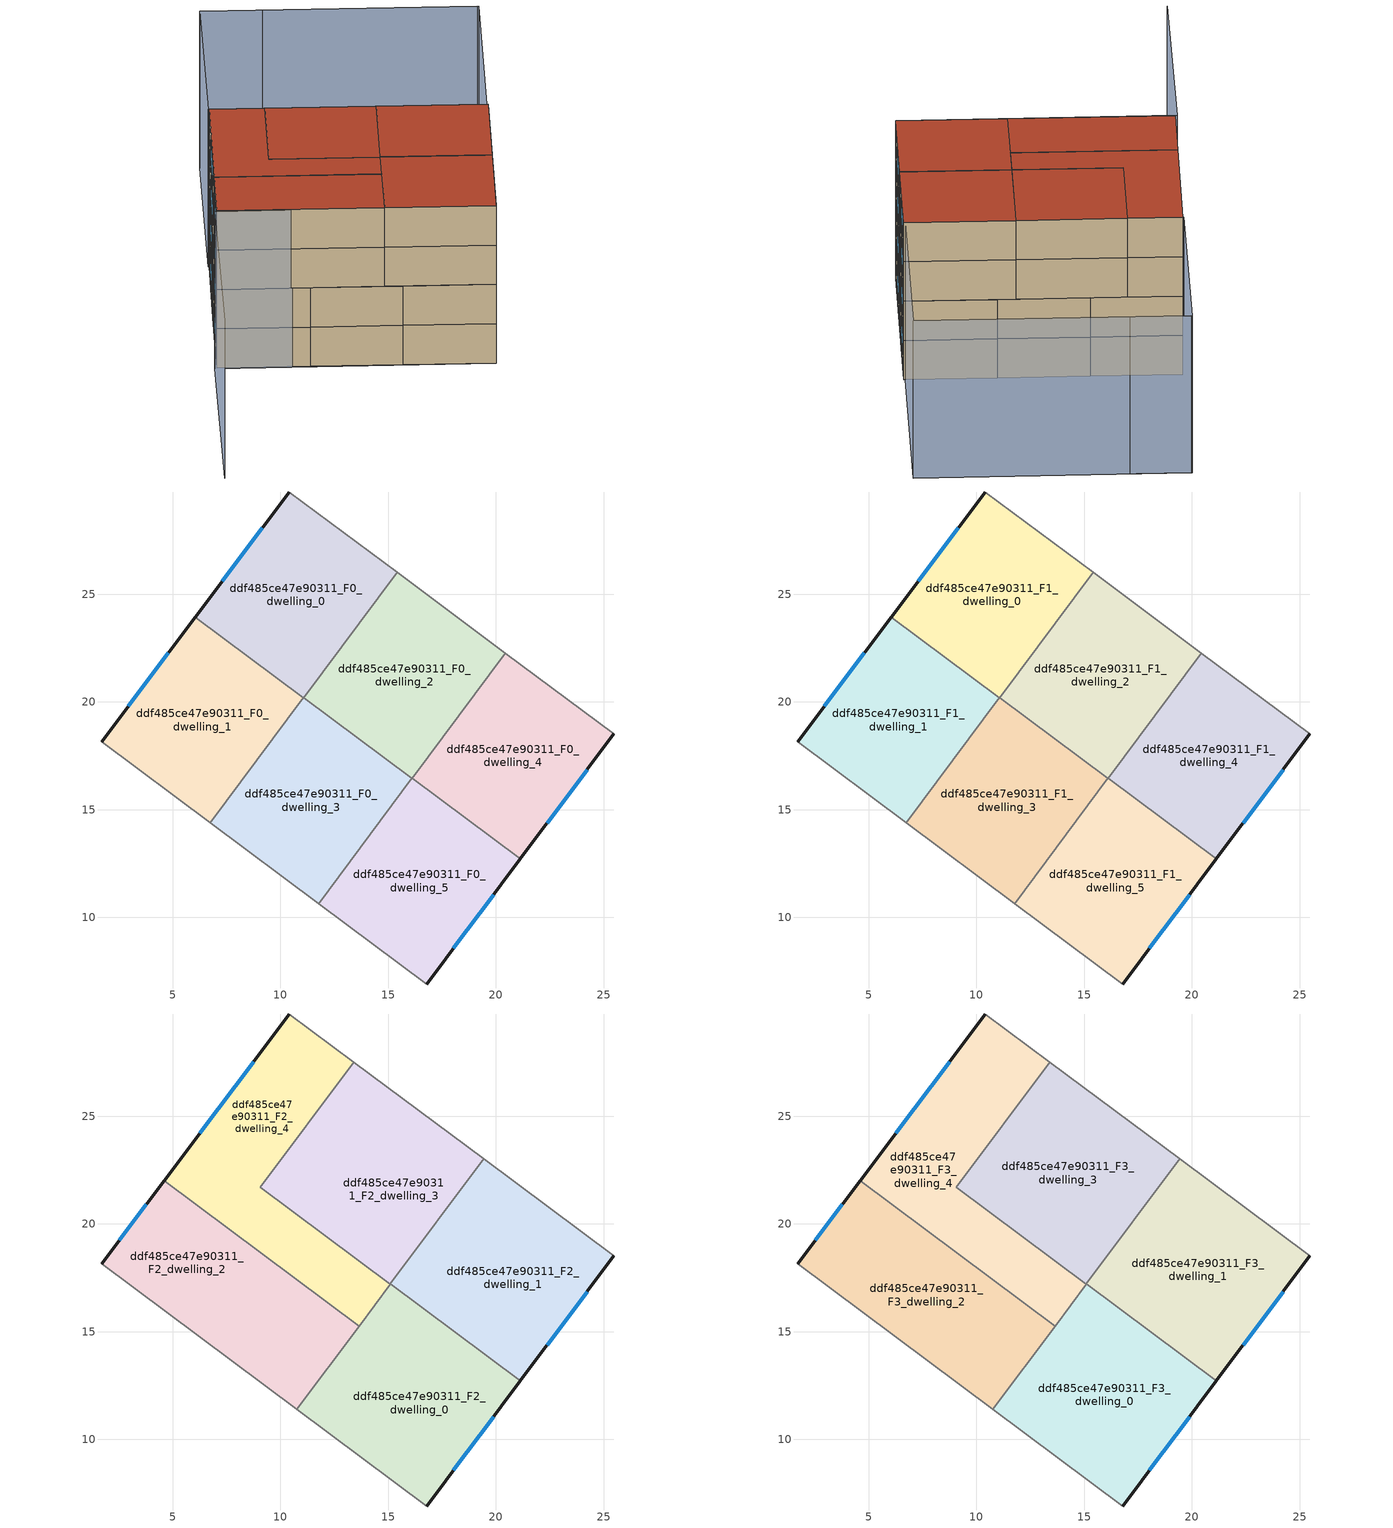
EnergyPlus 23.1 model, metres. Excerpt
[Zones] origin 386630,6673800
ddf485ce47e90311_F0_dwelling_0
 floor ground (EU_floor_Construction): 15.41,26.01 11.07,20.19 6.05,23.93 10.41,29.74 z0
 wall outside (EU_wall_Construction): 10.41,29.74 6.05,23.93 z0:3
 wall adiabatic (EU_wall_Construction): 15.41,26.01 10.41,29.74 z0:3
 wall to ddf485ce47e90311_F0_dwelling_1 (EU_wall_Construction): 6.05,23.93 11.07,20.19 z0:3
 wall to ddf485ce47e90311_F0_dwelling_2 (EU_wall_Construction): 11.08,20.2 15.41,26.01 z0:3
 wall to ddf485ce47e90311_F0_dwelling_3 (EU_wall_Construction): 11.07,20.19 11.08,20.2 z0:3
 window (EU_Window_Construction): 9.17,28.08 7.29,25.59 z0.86:2.14
ddf485ce47e90311_F0_dwelling_1
 floor ground (EU_floor_Construction): 11.07,20.19 6.75,14.39 1.7,18.15 6.05,23.93 z0
 wall outside (EU_wall_Construction): 6.05,23.93 1.7,18.15 z0:3
 wall adiabatic (EU_wall_Construction): 1.7,18.15 6.75,14.39 z0:3
 wall to ddf485ce47e90311_F0_dwelling_3 (EU_wall_Construction): 6.75,14.39 11.07,20.19 z0:3
 window (EU_Window_Construction): 4.81,22.28 2.95,19.8 z0.86:2.14
ddf485ce47e90311_F0_dwelling_2
 floor ground (EU_floor_Construction): 20.43,22.27 16.1,16.46 11.08,20.2 15.41,26.01 z0
 wall adiabatic (EU_wall_Construction): 20.43,22.27 15.41,26.01 z0:3
 wall to ddf485ce47e90311_F0_dwelling_3 (EU_wall_Construction): 11.08,20.2 16.1,16.46 z0:3
 wall to ddf485ce47e90311_F0_dwelling_4 (EU_wall_Construction): 16.11,16.46 20.43,22.27 z0:3
ddf485ce47e90311_F0_dwelling_3
 floor ground (EU_floor_Construction): 16.1,16.46 11.77,10.64 6.75,14.39 11.08,20.2 z0
 wall adiabatic (EU_wall_Construction): 6.75,14.39 11.77,10.64 z0:3
 wall to ddf485ce47e90311_F0_dwelling_5 (EU_wall_Construction): 11.77,10.64 16.1,16.46 z0:3
ddf485ce47e90311_F0_dwelling_4
 floor ground (EU_floor_Construction): 25.47,18.51 21.13,12.72 16.11,16.46 20.43,22.27 z0
 wall outside (EU_wall_Construction): 21.13,12.72 25.47,18.51 z0:3
 wall adiabatic (EU_wall_Construction): 25.47,18.51 20.43,22.27 z0:3
 wall to ddf485ce47e90311_F0_dwelling_5 (EU_wall_Construction): 16.11,16.46 21.13,12.72 z0:3
 window (EU_Window_Construction): 22.37,14.37 24.23,16.86 z0.86:2.14
ddf485ce47e90311_F0_dwelling_5
 floor ground (EU_floor_Construction): 21.13,12.72 16.78,6.91 11.77,10.64 16.11,16.46 z0
 wall outside (EU_wall_Construction): 16.78,6.91 21.13,12.72 z0:3
 wall adiabatic (EU_wall_Construction): 11.77,10.64 16.78,6.91 z0:3
 window (EU_Window_Construction): 18.02,8.57 19.89,11.06 z0.86:2.14
ddf485ce47e90311_F1_dwelling_0
 floor to ddf485ce47e90311_F0_dwelling_0 (EU_floor_Construction): 15.41,26.01 11.07,20.19 6.05,23.93 10.41,29.74 z3
 wall outside (EU_wall_Construction): 10.41,29.74 6.05,23.93 z3:6
 wall adiabatic (EU_wall_Construction): 15.41,26.01 10.41,29.74 z3:6
 wall to ddf485ce47e90311_F1_dwelling_1 (EU_wall_Construction): 6.05,23.93 11.07,20.19 z3:6
 wall to ddf485ce47e90311_F1_dwelling_2 (EU_wall_Construction): 11.08,20.2 15.41,26.01 z3:6
 wall to ddf485ce47e90311_F1_dwelling_3 (EU_wall_Construction): 11.07,20.19 11.08,20.2 z3:6
 window (EU_Window_Construction): 9.17,28.08 7.29,25.59 z3.86:5.14
ddf485ce47e90311_F1_dwelling_1
 floor to ddf485ce47e90311_F0_dwelling_1 (EU_floor_Construction): 11.07,20.19 6.75,14.39 1.7,18.15 6.05,23.93 z3
 wall outside (EU_wall_Construction): 6.05,23.93 1.7,18.15 z3:6
 wall adiabatic (EU_wall_Construction): 1.7,18.15 6.75,14.39 z3:6
 wall to ddf485ce47e90311_F1_dwelling_3 (EU_wall_Construction): 6.75,14.39 11.07,20.19 z3:6
 window (EU_Window_Construction): 4.81,22.28 2.95,19.8 z3.86:5.14
ddf485ce47e90311_F1_dwelling_2
 floor to ddf485ce47e90311_F0_dwelling_2 (EU_floor_Construction): 20.43,22.27 16.1,16.46 11.08,20.2 15.41,26.01 z3
 wall adiabatic (EU_wall_Construction): 20.43,22.27 15.41,26.01 z3:6
 wall to ddf485ce47e90311_F1_dwelling_3 (EU_wall_Construction): 11.08,20.2 16.1,16.46 z3:6
 wall to ddf485ce47e90311_F1_dwelling_4 (EU_wall_Construction): 16.11,16.46 20.43,22.27 z3:6
ddf485ce47e90311_F1_dwelling_3
 floor to ddf485ce47e90311_F0_dwelling_3 (EU_floor_Construction): 16.1,16.46 11.77,10.64 6.75,14.39 11.08,20.2 z3
 wall adiabatic (EU_wall_Construction): 6.75,14.39 11.77,10.64 z3:6
 wall to ddf485ce47e90311_F1_dwelling_5 (EU_wall_Construction): 11.77,10.64 16.1,16.46 z3:6
 ceiling adiabatic (EU_roof_Construction): 11.77,10.64 16.1,16.46 11.08,20.2 6.75,14.39 z6
ddf485ce47e90311_F1_dwelling_4
 floor to ddf485ce47e90311_F0_dwelling_4 (EU_floor_Construction): 25.47,18.51 21.13,12.72 16.11,16.46 20.43,22.27 z3
 wall outside (EU_wall_Construction): 21.13,12.72 25.47,18.51 z3:6
 wall adiabatic (EU_wall_Construction): 25.47,18.51 20.43,22.27 z3:6
 wall to ddf485ce47e90311_F1_dwelling_5 (EU_wall_Construction): 16.11,16.46 21.13,12.72 z3:6
 window (EU_Window_Construction): 22.37,14.37 24.23,16.86 z3.86:5.14
ddf485ce47e90311_F1_dwelling_5
 floor to ddf485ce47e90311_F0_dwelling_5 (EU_floor_Construction): 21.13,12.72 16.78,6.91 11.77,10.64 16.11,16.46 z3
 wall outside (EU_wall_Construction): 16.78,6.91 21.13,12.72 z3:6
 wall adiabatic (EU_wall_Construction): 11.77,10.64 16.78,6.91 z3:6
 window (EU_Window_Construction): 18.02,8.57 19.89,11.06 z3.86:5.14
ddf485ce47e90311_F2_dwelling_0
 floor to ddf485ce47e90311_F1_dwelling_5 (EU_floor_Construction): 21.13,12.72 16.78,6.91 11.77,10.64 16.11,16.46 z6
 floor adiabatic (EU_floor_Construction): 16.11,16.46 11.77,10.64 10.77,11.39 15.1,17.21 z6
 wall outside (EU_wall_Construction): 16.78,6.91 21.13,12.72 z6:9
 wall to ddf485ce47e90311_F2_dwelling_1 (EU_wall_Construction): 21.13,12.72 15.1,17.21 z6:9
 wall adiabatic (EU_wall_Construction): 10.77,11.39 16.78,6.91 z6:9
 wall to ddf485ce47e90311_F2_dwelling_2 (EU_wall_Construction): 13.65,15.26 10.77,11.39 z6:9
 wall to ddf485ce47e90311_F2_dwelling_4 (EU_wall_Construction): 15.1,17.2 13.65,15.26 z6:9
 window (EU_Window_Construction): 18.02,8.57 19.89,11.06 z6.86:8.14
ddf485ce47e90311_F2_dwelling_1
 floor to ddf485ce47e90311_F1_dwelling_4 (EU_floor_Construction): 25.47,18.51 21.13,12.72 16.11,16.46 20.43,22.27 z6
 floor to ddf485ce47e90311_F1_dwelling_2 (EU_floor_Construction): 20.43,22.27 16.11,16.46 15.1,17.21 19.43,23.01 z6
 wall outside (EU_wall_Construction): 21.13,12.72 25.47,18.51 z6:9
 wall adiabatic (EU_wall_Construction): 25.47,18.51 19.43,23.01 z6:9
 wall to ddf485ce47e90311_F2_dwelling_3 (EU_wall_Construction): 19.43,23.01 15.1,17.21 z6:9
 window (EU_Window_Construction): 22.37,14.37 24.23,16.86 z6.86:8.14
ddf485ce47e90311_F2_dwelling_2
 floor to ddf485ce47e90311_F1_dwelling_1 (EU_floor_Construction): 9.63,18.26 6.75,14.39 1.7,18.15 4.6,22 z6
 floor adiabatic (EU_floor_Construction): 13.65,15.26 10.77,11.39 6.75,14.39 9.63,18.26 z6
 wall outside (EU_wall_Construction): 4.6,22 1.7,18.15 z6:9
 wall to ddf485ce47e90311_F2_dwelling_4 (EU_wall_Construction): 13.65,15.26 4.6,22 z6:9
 wall adiabatic (EU_wall_Construction): 1.7,18.15 10.77,11.39 z6:9
 window (EU_Window_Construction): 3.77,20.9 2.53,19.25 z6.86:8.14
ddf485ce47e90311_F2_dwelling_3
 floor to ddf485ce47e90311_F1_dwelling_2 (EU_floor_Construction): 19.43,23.01 15.1,17.2 11.08,20.2 15.41,26.01 z6
 floor to ddf485ce47e90311_F1_dwelling_0 (EU_floor_Construction): 15.41,26.01 11.08,20.2 9.07,21.7 13.4,27.51 z6
 wall to ddf485ce47e90311_F2_dwelling_4 (EU_wall_Construction): 13.4,27.51 9.07,21.7 15.1,17.2 z6:9
 wall adiabatic (EU_wall_Construction): 19.43,23.01 13.4,27.51 z6:9
ddf485ce47e90311_F2_dwelling_4
 floor to ddf485ce47e90311_F1_dwelling_0 (EU_floor_Construction): 13.4,27.51 9.07,21.7 11.08,20.2 11.07,20.19 6.05,23.93 10.41,29.74 z6
 floor to ddf485ce47e90311_F1_dwelling_1 (EU_floor_Construction): 11.07,20.19 9.63,18.26 4.6,22 6.05,23.93 z6
 floor adiabatic (EU_floor_Construction): 15.1,17.2 13.65,15.26 9.63,18.26 11.08,20.2 z6
 wall outside (EU_wall_Construction): 10.41,29.74 4.6,22 z6:9
 wall adiabatic (EU_wall_Construction): 13.4,27.51 10.41,29.74 z6:9
 window (EU_Window_Construction): 8.75,27.53 6.26,24.21 z6.86:8.14
ddf485ce47e90311_F3_dwelling_0
 floor to ddf485ce47e90311_F2_dwelling_0 (EU_floor_Construction): 21.13,12.72 16.78,6.91 10.77,11.39 15.1,17.21 z9
 wall outside (EU_wall_Construction): 16.78,6.91 21.13,12.72 z9:12
 wall to ddf485ce47e90311_F3_dwelling_1 (EU_wall_Construction): 21.13,12.72 15.1,17.21 z9:12
 wall adiabatic (EU_wall_Construction): 10.77,11.39 16.78,6.91 z9:12
 wall to ddf485ce47e90311_F3_dwelling_2 (EU_wall_Construction): 13.65,15.26 10.77,11.39 z9:12
 wall to ddf485ce47e90311_F3_dwelling_4 (EU_wall_Construction): 15.1,17.2 13.65,15.26 z9:12
 window (EU_Window_Construction): 18.02,8.57 19.89,11.06 z9.86:11.14
 roof outside (EU_roof_Construction): 16.78,6.91 21.13,12.72 15.1,17.21 10.77,11.39 z12
ddf485ce47e90311_F3_dwelling_1
 floor to ddf485ce47e90311_F2_dwelling_1 (EU_floor_Construction): 25.47,18.51 21.13,12.72 15.1,17.21 19.43,23.01 z9
 wall outside (EU_wall_Construction): 21.13,12.72 25.47,18.51 z9:12
 wall adiabatic (EU_wall_Construction): 25.47,18.51 19.43,23.01 z9:12
 wall to ddf485ce47e90311_F3_dwelling_3 (EU_wall_Construction): 19.43,23.01 15.1,17.21 z9:12
 window (EU_Window_Construction): 22.37,14.37 24.23,16.86 z9.86:11.14
 roof outside (EU_roof_Construction): 21.13,12.72 25.47,18.51 19.43,23.01 15.1,17.21 z12
ddf485ce47e90311_F3_dwelling_2
 floor to ddf485ce47e90311_F2_dwelling_2 (EU_floor_Construction): 13.65,15.26 10.77,11.39 1.7,18.15 4.6,22 z9
 wall outside (EU_wall_Construction): 4.6,22 1.7,18.15 z9:12
 wall to ddf485ce47e90311_F3_dwelling_4 (EU_wall_Construction): 13.65,15.26 4.6,22 z9:12
 wall adiabatic (EU_wall_Construction): 1.7,18.15 10.77,11.39 z9:12
 window (EU_Window_Construction): 3.77,20.9 2.53,19.25 z9.86:11.14
 roof outside (EU_roof_Construction): 10.77,11.39 13.65,15.26 4.6,22 1.7,18.15 z12
ddf485ce47e90311_F3_dwelling_3
 floor to ddf485ce47e90311_F2_dwelling_3 (EU_floor_Construction): 19.43,23.01 15.1,17.2 9.07,21.7 13.4,27.51 z9
 wall to ddf485ce47e90311_F3_dwelling_4 (EU_wall_Construction): 13.4,27.51 9.07,21.7 15.1,17.2 z9:12
 wall adiabatic (EU_wall_Construction): 19.43,23.01 13.4,27.51 z9:12
 roof outside (EU_roof_Construction): 15.1,17.2 19.43,23.01 13.4,27.51 9.07,21.7 z12
ddf485ce47e90311_F3_dwelling_4
 floor to ddf485ce47e90311_F2_dwelling_4 (EU_floor_Construction): 13.4,27.51 9.07,21.7 15.1,17.2 13.65,15.26 4.6,22 10.41,29.74 z9
 wall outside (EU_wall_Construction): 10.41,29.74 4.6,22 z9:12
 wall adiabatic (EU_wall_Construction): 13.4,27.51 10.41,29.74 z9:12
 window (EU_Window_Construction): 8.75,27.53 6.26,24.21 z9.86:11.14
 roof outside (EU_roof_Construction): 13.65,15.26 15.1,17.2 9.07,21.7 13.4,27.51 10.41,29.74 4.6,22 z12
shading: -7.7,5.63 1.53,18.15 / 1.53,18.15 16.78,6.91 / 33.7,29.84 18.78,40.96 / 25.4,18.57 10.36,29.78 / 10.36,29.78 18.72,41 / 18.72,41 33.76,29.79 / 33.76,29.79 25.4,18.57 z0:12
[Building]
EU S2 Campaign: North Axis=0; Terrain=City; Solar Distribution=FullExterior
[Site:Location]
Helsinki-Vantaa.AP: Latitude=60.317; Longitude=24.963; Time Zone=2; Elevation=54.6
[SizingPeriod:WeatherFileDays]
AnnualSizingPeriod: Begin Month=1; Begin Day of Month=1; End Month=12; End Day of Month=31; Day of Week for Start Day=Monday; Use Weather File Daylight Saving Period=No; Use Weather File Rain and Snow Indicators=No
[MATERIAL]
EU_InternalMass_Material: Roughness=MediumRough; Thickness=0.1; Conductivity=1; Density=1800; Specific Heat=900; Thermal Absorptance=0.9; Solar Absorptance=0.7; Visible Absorptance=0.7
[MATERIAL:NOMASS] Roughness=MediumRough; Thermal Absorptance=0.9; Solar Absorptance=0.7; Visible Absorptance=0.7
Name | Thermal Resistance
EU_wall_NoMass | 1.10183
EU_roof_NoMass; EU_floor_NoMass | 1.70606
[WINDOWMATERIAL:SIMPLEGLAZINGSYSTEM]
EU_Window_SimpleGlazing: UFactor=3.11035; Solar Heat Gain Coefficient=0.8; Visible Transmittance=0.8
[CONSTRUCTION]
EU_wall_Construction: EU_wall_NoMass
EU_roof_Construction: EU_roof_NoMass
EU_floor_Construction: EU_floor_NoMass
EU_Window_Construction: EU_Window_SimpleGlazing
EU_InternalMass_Construction: EU_InternalMass_Material
[ZONE] Type=1; Multiplier=1; Ceiling Height=autocalculate; Floor Area=autocalculate; Part of Total Floor Area=Yes
Name | Volume
ddf485ce47e90311_F0_dwelling_0; ddf485ce47e90311_F1_dwelling_0; ddf485ce47e90311_F0_dwelling_3; ddf485ce47e90311_F1_dwelling_3 | 136.209
ddf485ce47e90311_F2_dwelling_0; ddf485ce47e90311_F3_dwelling_0 | 163.455
ddf485ce47e90311_F0_dwelling_1; ddf485ce47e90311_F1_dwelling_1 | 136.212
ddf485ce47e90311_F2_dwelling_1; ddf485ce47e90311_F3_dwelling_1 | 163.459
ddf485ce47e90311_F0_dwelling_2; ddf485ce47e90311_F1_dwelling_2 | 136.223
ddf485ce47e90311_F2_dwelling_2; ddf485ce47e90311_F3_dwelling_2 | 163.469
ddf485ce47e90311_F2_dwelling_3; ddf485ce47e90311_F3_dwelling_3; ddf485ce47e90311_F2_dwelling_4; ddf485ce47e90311_F3_dwelling_4 | 163.447
ddf485ce47e90311_F0_dwelling_4; ddf485ce47e90311_F1_dwelling_4 | 136.211
ddf485ce47e90311_F0_dwelling_5; ddf485ce47e90311_F1_dwelling_5 | 136.21
[INTERNALMASS] Construction=EU_InternalMass_Construction
Name | Zone or ZoneList | Surface Area
ddf485ce47e90311_F0_dwelling_0_EU_InternalMass | ddf485ce47e90311_F0_dwelling_0 | 45.4031
ddf485ce47e90311_F0_dwelling_1_EU_InternalMass | ddf485ce47e90311_F0_dwelling_1 | 45.4043
ddf485ce47e90311_F0_dwelling_2_EU_InternalMass | ddf485ce47e90311_F0_dwelling_2 | 45.4077
ddf485ce47e90311_F0_dwelling_3_EU_InternalMass | ddf485ce47e90311_F0_dwelling_3 | 45.4029
ddf485ce47e90311_F0_dwelling_4_EU_InternalMass | ddf485ce47e90311_F0_dwelling_4 | 45.4037
ddf485ce47e90311_F0_dwelling_5_EU_InternalMass | ddf485ce47e90311_F0_dwelling_5 | 45.4036
ddf485ce47e90311_F1_dwelling_0_EU_InternalMass | ddf485ce47e90311_F1_dwelling_0 | 45.4031
ddf485ce47e90311_F1_dwelling_1_EU_InternalMass | ddf485ce47e90311_F1_dwelling_1 | 45.4043
ddf485ce47e90311_F1_dwelling_2_EU_InternalMass | ddf485ce47e90311_F1_dwelling_2 | 45.4077
ddf485ce47e90311_F1_dwelling_3_EU_InternalMass | ddf485ce47e90311_F1_dwelling_3 | 45.4029
ddf485ce47e90311_F1_dwelling_4_EU_InternalMass | ddf485ce47e90311_F1_dwelling_4 | 45.4037
ddf485ce47e90311_F1_dwelling_5_EU_InternalMass | ddf485ce47e90311_F1_dwelling_5 | 45.4036
ddf485ce47e90311_F2_dwelling_0_EU_InternalMass | ddf485ce47e90311_F2_dwelling_0 | 54.486
ddf485ce47e90311_F2_dwelling_1_EU_InternalMass | ddf485ce47e90311_F2_dwelling_1 | 54.487
ddf485ce47e90311_F2_dwelling_2_EU_InternalMass | ddf485ce47e90311_F2_dwelling_2 | 54.488
ddf485ce47e90311_F2_dwelling_3_EU_InternalMass | ddf485ce47e90311_F2_dwelling_3 | 54.4834
ddf485ce47e90311_F2_dwelling_4_EU_InternalMass | ddf485ce47e90311_F2_dwelling_4 | 54.4824
ddf485ce47e90311_F3_dwelling_0_EU_InternalMass | ddf485ce47e90311_F3_dwelling_0 | 54.486
ddf485ce47e90311_F3_dwelling_1_EU_InternalMass | ddf485ce47e90311_F3_dwelling_1 | 54.487
ddf485ce47e90311_F3_dwelling_2_EU_InternalMass | ddf485ce47e90311_F3_dwelling_2 | 54.488
ddf485ce47e90311_F3_dwelling_3_EU_InternalMass | ddf485ce47e90311_F3_dwelling_3 | 54.4834
ddf485ce47e90311_F3_dwelling_4_EU_InternalMass | ddf485ce47e90311_F3_dwelling_4 | 54.4824
[OTHEREQUIPMENT] Fuel Type=Electricity; Design Level Calculation Method=Watts/Area; Power per Zone Floor Area=1; Fraction Latent=0; Fraction Radiant=0; Fraction Lost=0; Carbon Dioxide Generation Rate=0; EndUse Subcategory=EU_Step8_InternalGains
Name | Zone or ZoneList or Space or SpaceList | Schedule
EU_Step8_InternalGain_ddf485ce47e90311_F0_dwelling_0_f000 | ddf485ce47e90311_F0_dwelling_0 | EU_Step8_GainSchedule_ddf485ce47e90311_F0_dwelling_0_f000
EU_Step8_InternalGain_ddf485ce47e90311_F0_dwelling_1_f000 | ddf485ce47e90311_F0_dwelling_1 | EU_Step8_GainSchedule_ddf485ce47e90311_F0_dwelling_1_f000
EU_Step8_InternalGain_ddf485ce47e90311_F0_dwelling_2_f000 | ddf485ce47e90311_F0_dwelling_2 | EU_Step8_GainSchedule_ddf485ce47e90311_F0_dwelling_2_f000
EU_Step8_InternalGain_ddf485ce47e90311_F0_dwelling_3_f000 | ddf485ce47e90311_F0_dwelling_3 | EU_Step8_GainSchedule_ddf485ce47e90311_F0_dwelling_3_f000
EU_Step8_InternalGain_ddf485ce47e90311_F0_dwelling_4_f000 | ddf485ce47e90311_F0_dwelling_4 | EU_Step8_GainSchedule_ddf485ce47e90311_F0_dwelling_4_f000
EU_Step8_InternalGain_ddf485ce47e90311_F0_dwelling_5_f000 | ddf485ce47e90311_F0_dwelling_5 | EU_Step8_GainSchedule_ddf485ce47e90311_F0_dwelling_5_f000
EU_Step8_InternalGain_ddf485ce47e90311_F1_dwelling_0_f000 | ddf485ce47e90311_F1_dwelling_0 | EU_Step8_GainSchedule_ddf485ce47e90311_F1_dwelling_0_f000
EU_Step8_InternalGain_ddf485ce47e90311_F1_dwelling_1_f000 | ddf485ce47e90311_F1_dwelling_1 | EU_Step8_GainSchedule_ddf485ce47e90311_F1_dwelling_1_f000
EU_Step8_InternalGain_ddf485ce47e90311_F1_dwelling_2_f000 | ddf485ce47e90311_F1_dwelling_2 | EU_Step8_GainSchedule_ddf485ce47e90311_F1_dwelling_2_f000
EU_Step8_InternalGain_ddf485ce47e90311_F1_dwelling_3_f000 | ddf485ce47e90311_F1_dwelling_3 | EU_Step8_GainSchedule_ddf485ce47e90311_F1_dwelling_3_f000
EU_Step8_InternalGain_ddf485ce47e90311_F1_dwelling_4_f000 | ddf485ce47e90311_F1_dwelling_4 | EU_Step8_GainSchedule_ddf485ce47e90311_F1_dwelling_4_f000
EU_Step8_InternalGain_ddf485ce47e90311_F1_dwelling_5_f000 | ddf485ce47e90311_F1_dwelling_5 | EU_Step8_GainSchedule_ddf485ce47e90311_F1_dwelling_5_f000
EU_Step8_InternalGain_ddf485ce47e90311_F2_dwelling_0_f000 | ddf485ce47e90311_F2_dwelling_0 | EU_Step8_GainSchedule_ddf485ce47e90311_F2_dwelling_0_f000
EU_Step8_InternalGain_ddf485ce47e90311_F2_dwelling_1_f000 | ddf485ce47e90311_F2_dwelling_1 | EU_Step8_GainSchedule_ddf485ce47e90311_F2_dwelling_1_f000
EU_Step8_InternalGain_ddf485ce47e90311_F2_dwelling_2_f000 | ddf485ce47e90311_F2_dwelling_2 | EU_Step8_GainSchedule_ddf485ce47e90311_F2_dwelling_2_f000
EU_Step8_InternalGain_ddf485ce47e90311_F2_dwelling_3_f000 | ddf485ce47e90311_F2_dwelling_3 | EU_Step8_GainSchedule_ddf485ce47e90311_F2_dwelling_3_f000
EU_Step8_InternalGain_ddf485ce47e90311_F2_dwelling_4_f000 | ddf485ce47e90311_F2_dwelling_4 | EU_Step8_GainSchedule_ddf485ce47e90311_F2_dwelling_4_f000
EU_Step8_InternalGain_ddf485ce47e90311_F3_dwelling_0_f000 | ddf485ce47e90311_F3_dwelling_0 | EU_Step8_GainSchedule_ddf485ce47e90311_F3_dwelling_0_f000
EU_Step8_InternalGain_ddf485ce47e90311_F3_dwelling_1_f000 | ddf485ce47e90311_F3_dwelling_1 | EU_Step8_GainSchedule_ddf485ce47e90311_F3_dwelling_1_f000
EU_Step8_InternalGain_ddf485ce47e90311_F3_dwelling_2_f000 | ddf485ce47e90311_F3_dwelling_2 | EU_Step8_GainSchedule_ddf485ce47e90311_F3_dwelling_2_f000
EU_Step8_InternalGain_ddf485ce47e90311_F3_dwelling_3_f000 | ddf485ce47e90311_F3_dwelling_3 | EU_Step8_GainSchedule_ddf485ce47e90311_F3_dwelling_3_f000
EU_Step8_InternalGain_ddf485ce47e90311_F3_dwelling_4_f000 | ddf485ce47e90311_F3_dwelling_4 | EU_Step8_GainSchedule_ddf485ce47e90311_F3_dwelling_4_f000
[ZONEVENTILATION:DESIGNFLOWRATE] Schedule=EU_AlwaysOn; Design Flow Rate Calculation Method=AirChanges/Hour; Air Changes per Hour=0.756316; Ventilation Type=Natural; Fan Pressure Rise=0; Fan Total Efficiency=1; Constant Term Coefficient=1; Temperature Term Coefficient=0; Velocity Term Coefficient=0; Velocity Squared Term Coefficient=0; Minimum Indoor Temperature=-100; Maximum Indoor Temperature=100; Delta Temperature=-100; Minimum Outdoor Temperature=-100; Maximum Outdoor Temperature=100; Maximum Wind Speed=40
Name | Zone or ZoneList or Space or SpaceList
EU_ConstantAir_ddf485ce47e90311_F0_dwelling_0 | ddf485ce47e90311_F0_dwelling_0
EU_ConstantAir_ddf485ce47e90311_F0_dwelling_1 | ddf485ce47e90311_F0_dwelling_1
EU_ConstantAir_ddf485ce47e90311_F0_dwelling_2 | ddf485ce47e90311_F0_dwelling_2
EU_ConstantAir_ddf485ce47e90311_F0_dwelling_3 | ddf485ce47e90311_F0_dwelling_3
EU_ConstantAir_ddf485ce47e90311_F0_dwelling_4 | ddf485ce47e90311_F0_dwelling_4
EU_ConstantAir_ddf485ce47e90311_F0_dwelling_5 | ddf485ce47e90311_F0_dwelling_5
EU_ConstantAir_ddf485ce47e90311_F1_dwelling_0 | ddf485ce47e90311_F1_dwelling_0
EU_ConstantAir_ddf485ce47e90311_F1_dwelling_1 | ddf485ce47e90311_F1_dwelling_1
EU_ConstantAir_ddf485ce47e90311_F1_dwelling_2 | ddf485ce47e90311_F1_dwelling_2
EU_ConstantAir_ddf485ce47e90311_F1_dwelling_3 | ddf485ce47e90311_F1_dwelling_3
EU_ConstantAir_ddf485ce47e90311_F1_dwelling_4 | ddf485ce47e90311_F1_dwelling_4
EU_ConstantAir_ddf485ce47e90311_F1_dwelling_5 | ddf485ce47e90311_F1_dwelling_5
EU_ConstantAir_ddf485ce47e90311_F2_dwelling_0 | ddf485ce47e90311_F2_dwelling_0
EU_ConstantAir_ddf485ce47e90311_F2_dwelling_1 | ddf485ce47e90311_F2_dwelling_1
EU_ConstantAir_ddf485ce47e90311_F2_dwelling_2 | ddf485ce47e90311_F2_dwelling_2
EU_ConstantAir_ddf485ce47e90311_F2_dwelling_3 | ddf485ce47e90311_F2_dwelling_3
EU_ConstantAir_ddf485ce47e90311_F2_dwelling_4 | ddf485ce47e90311_F2_dwelling_4
EU_ConstantAir_ddf485ce47e90311_F3_dwelling_0 | ddf485ce47e90311_F3_dwelling_0
EU_ConstantAir_ddf485ce47e90311_F3_dwelling_1 | ddf485ce47e90311_F3_dwelling_1
EU_ConstantAir_ddf485ce47e90311_F3_dwelling_2 | ddf485ce47e90311_F3_dwelling_2
EU_ConstantAir_ddf485ce47e90311_F3_dwelling_3 | ddf485ce47e90311_F3_dwelling_3
EU_ConstantAir_ddf485ce47e90311_F3_dwelling_4 | ddf485ce47e90311_F3_dwelling_4
[HVACTEMPLATE:THERMOSTAT] Constant Heating Setpoint=20; Constant Cooling Setpoint=50
EU_HeatOnly_ddf485ce47e90311_F0_dwelling_0; EU_HeatOnly_ddf485ce47e90311_F0_dwelling_1; EU_HeatOnly_ddf485ce47e90311_F0_dwelling_2; EU_HeatOnly_ddf485ce47e90311_F0_dwelling_3; EU_HeatOnly_ddf485ce47e90311_F0_dwelling_4; EU_HeatOnly_ddf485ce47e90311_F0_dwelling_5; EU_HeatOnly_ddf485ce47e90311_F1_dwelling_0; EU_HeatOnly_ddf485ce47e90311_F1_dwelling_1; EU_HeatOnly_ddf485ce47e90311_F1_dwelling_2; EU_HeatOnly_ddf485ce47e90311_F1_dwelling_3; EU_HeatOnly_ddf485ce47e90311_F1_dwelling_4; EU_HeatOnly_ddf485ce47e90311_F1_dwelling_5; EU_HeatOnly_ddf485ce47e90311_F2_dwelling_0; EU_HeatOnly_ddf485ce47e90311_F2_dwelling_1; EU_HeatOnly_ddf485ce47e90311_F2_dwelling_2; EU_HeatOnly_ddf485ce47e90311_F2_dwelling_3; EU_HeatOnly_ddf485ce47e90311_F2_dwelling_4; EU_HeatOnly_ddf485ce47e90311_F3_dwelling_0; EU_HeatOnly_ddf485ce47e90311_F3_dwelling_1; EU_HeatOnly_ddf485ce47e90311_F3_dwelling_2; EU_HeatOnly_ddf485ce47e90311_F3_dwelling_3; EU_HeatOnly_ddf485ce47e90311_F3_dwelling_4
[HVACTEMPLATE:ZONE:IDEALLOADSAIRSYSTEM] System Availability Schedule=EU_AlwaysOn; Maximum Heating Supply Air Temperature=50; Minimum Cooling Supply Air Temperature=13; Maximum Heating Supply Air Humidity Ratio=0.0156; Minimum Cooling Supply Air Humidity Ratio=0.0077; Heating Limit=NoLimit; Cooling Limit=NoLimit; Heating Availability Schedule=EU_AlwaysOn; Cooling Availability Schedule=EU_CoolingOff; Dehumidification Control Type=ConstantSensibleHeatRatio; Cooling Sensible Heat Ratio=0.7; Dehumidification Setpoint=60; Humidification Control Type=None; Humidification Setpoint=30; Outdoor Air Method=None; Outdoor Air Flow Rate per Person=0.00944; Outdoor Air Flow Rate per Zone Floor Area=0; Outdoor Air Flow Rate per Zone=0; Demand Controlled Ventilation Type=None; Outdoor Air Economizer Type=NoEconomizer; Heat Recovery Type=None; Sensible Heat Recovery Effectiveness=0.7; Latent Heat Recovery Effectiveness=0.65
Name | Template Thermostat
ddf485ce47e90311_F0_dwelling_0 | EU_HeatOnly_ddf485ce47e90311_F0_dwelling_0
ddf485ce47e90311_F0_dwelling_1 | EU_HeatOnly_ddf485ce47e90311_F0_dwelling_1
ddf485ce47e90311_F0_dwelling_2 | EU_HeatOnly_ddf485ce47e90311_F0_dwelling_2
ddf485ce47e90311_F0_dwelling_3 | EU_HeatOnly_ddf485ce47e90311_F0_dwelling_3
ddf485ce47e90311_F0_dwelling_4 | EU_HeatOnly_ddf485ce47e90311_F0_dwelling_4
ddf485ce47e90311_F0_dwelling_5 | EU_HeatOnly_ddf485ce47e90311_F0_dwelling_5
ddf485ce47e90311_F1_dwelling_0 | EU_HeatOnly_ddf485ce47e90311_F1_dwelling_0
ddf485ce47e90311_F1_dwelling_1 | EU_HeatOnly_ddf485ce47e90311_F1_dwelling_1
ddf485ce47e90311_F1_dwelling_2 | EU_HeatOnly_ddf485ce47e90311_F1_dwelling_2
ddf485ce47e90311_F1_dwelling_3 | EU_HeatOnly_ddf485ce47e90311_F1_dwelling_3
ddf485ce47e90311_F1_dwelling_4 | EU_HeatOnly_ddf485ce47e90311_F1_dwelling_4
ddf485ce47e90311_F1_dwelling_5 | EU_HeatOnly_ddf485ce47e90311_F1_dwelling_5
ddf485ce47e90311_F2_dwelling_0 | EU_HeatOnly_ddf485ce47e90311_F2_dwelling_0
ddf485ce47e90311_F2_dwelling_1 | EU_HeatOnly_ddf485ce47e90311_F2_dwelling_1
ddf485ce47e90311_F2_dwelling_2 | EU_HeatOnly_ddf485ce47e90311_F2_dwelling_2
ddf485ce47e90311_F2_dwelling_3 | EU_HeatOnly_ddf485ce47e90311_F2_dwelling_3
ddf485ce47e90311_F2_dwelling_4 | EU_HeatOnly_ddf485ce47e90311_F2_dwelling_4
ddf485ce47e90311_F3_dwelling_0 | EU_HeatOnly_ddf485ce47e90311_F3_dwelling_0
ddf485ce47e90311_F3_dwelling_1 | EU_HeatOnly_ddf485ce47e90311_F3_dwelling_1
ddf485ce47e90311_F3_dwelling_2 | EU_HeatOnly_ddf485ce47e90311_F3_dwelling_2
ddf485ce47e90311_F3_dwelling_3 | EU_HeatOnly_ddf485ce47e90311_F3_dwelling_3
ddf485ce47e90311_F3_dwelling_4 | EU_HeatOnly_ddf485ce47e90311_F3_dwelling_4
[SIZING:ZONE] Zone Cooling Design Supply Air Temperature Input Method=SupplyAirTemperature; Zone Cooling Design Supply Air Temperature=13; Zone Heating Design Supply Air Temperature Input Method=SupplyAirTemperature; Zone Heating Design Supply Air Temperature=50; Zone Cooling Design Supply Air Humidity Ratio=0.008; Zone Heating Design Supply Air Humidity Ratio=0.008; Cooling Design Air Flow Method=DesignDay; Cooling Design Air Flow Rate=0; Cooling Minimum Air Flow per Zone Floor Area=0.000762; Cooling Minimum Air Flow=0; Cooling Minimum Air Flow Fraction=0.2; Heating Design Air Flow Method=DesignDay; Heating Design Air Flow Rate=0; Heating Maximum Air Flow per Zone Floor Area=0.002032; Heating Maximum Air Flow=0.141576; Heating Maximum Air Flow Fraction=0.3; Account for Dedicated Outdoor Air System=No; Dedicated Outdoor Air System Control Strategy=NeutralSupplyAir; Dedicated Outdoor Air Low Setpoint Temperature for Design=autosize; Dedicated Outdoor Air High Setpoint Temperature for Design=autosize; Zone Load Sizing Method=Sensible Load Only No Latent Load; Zone Latent Cooling Design Supply Air Humidity Ratio Input Method=HumidityRatioDifference; Zone Cooling Design Supply Air Humidity Ratio Difference=0.005; Zone Latent Heating Design Supply Air Humidity Ratio Input Method=HumidityRatioDifference; Zone Humidification Design Supply Air Humidity Ratio Difference=0.005
ddf485ce47e90311_F0_dwelling_0; ddf485ce47e90311_F0_dwelling_1; ddf485ce47e90311_F0_dwelling_2; ddf485ce47e90311_F0_dwelling_3; ddf485ce47e90311_F0_dwelling_4; ddf485ce47e90311_F0_dwelling_5; ddf485ce47e90311_F1_dwelling_0; ddf485ce47e90311_F1_dwelling_1; ddf485ce47e90311_F1_dwelling_2; ddf485ce47e90311_F1_dwelling_3; ddf485ce47e90311_F1_dwelling_4; ddf485ce47e90311_F1_dwelling_5; ddf485ce47e90311_F2_dwelling_0; ddf485ce47e90311_F2_dwelling_1; ddf485ce47e90311_F2_dwelling_2; ddf485ce47e90311_F2_dwelling_3; ddf485ce47e90311_F2_dwelling_4; ddf485ce47e90311_F3_dwelling_0; ddf485ce47e90311_F3_dwelling_1; ddf485ce47e90311_F3_dwelling_2; ddf485ce47e90311_F3_dwelling_3; ddf485ce47e90311_F3_dwelling_4
[SCHEDULE:CONSTANT]
Name | Hourly Value
EU_AlwaysOn | 1
EU_CoolingOff | 0
[SCHEDULE:FILE] Column Number=1; Rows to Skip at Top=0; Number of Hours of Data=8760; Column Separator=Comma; Interpolate to Timestep=No; Minutes per Item=60; Adjust Schedule for Daylight Savings=Yes
Name | File
EU_Step8_GainSchedule_ddf485ce47e90311_F0_dwelling_0_f000 | ../../schedules/ddf485ce47e90311/ddf485ce47e90311_F0_dwelling_0_f000_gain.csv
EU_Step8_GainSchedule_ddf485ce47e90311_F0_dwelling_1_f000 | ../../schedules/ddf485ce47e90311/ddf485ce47e90311_F0_dwelling_1_f000_gain.csv
EU_Step8_GainSchedule_ddf485ce47e90311_F0_dwelling_2_f000 | ../../schedules/ddf485ce47e90311/ddf485ce47e90311_F0_dwelling_2_f000_gain.csv
EU_Step8_GainSchedule_ddf485ce47e90311_F0_dwelling_3_f000 | ../../schedules/ddf485ce47e90311/ddf485ce47e90311_F0_dwelling_3_f000_gain.csv
EU_Step8_GainSchedule_ddf485ce47e90311_F0_dwelling_4_f000 | ../../schedules/ddf485ce47e90311/ddf485ce47e90311_F0_dwelling_4_f000_gain.csv
EU_Step8_GainSchedule_ddf485ce47e90311_F0_dwelling_5_f000 | ../../schedules/ddf485ce47e90311/ddf485ce47e90311_F0_dwelling_5_f000_gain.csv
EU_Step8_GainSchedule_ddf485ce47e90311_F1_dwelling_0_f000 | ../../schedules/ddf485ce47e90311/ddf485ce47e90311_F1_dwelling_0_f000_gain.csv
EU_Step8_GainSchedule_ddf485ce47e90311_F1_dwelling_1_f000 | ../../schedules/ddf485ce47e90311/ddf485ce47e90311_F1_dwelling_1_f000_gain.csv
EU_Step8_GainSchedule_ddf485ce47e90311_F1_dwelling_2_f000 | ../../schedules/ddf485ce47e90311/ddf485ce47e90311_F1_dwelling_2_f000_gain.csv
EU_Step8_GainSchedule_ddf485ce47e90311_F1_dwelling_3_f000 | ../../schedules/ddf485ce47e90311/ddf485ce47e90311_F1_dwelling_3_f000_gain.csv
EU_Step8_GainSchedule_ddf485ce47e90311_F1_dwelling_4_f000 | ../../schedules/ddf485ce47e90311/ddf485ce47e90311_F1_dwelling_4_f000_gain.csv
EU_Step8_GainSchedule_ddf485ce47e90311_F1_dwelling_5_f000 | ../../schedules/ddf485ce47e90311/ddf485ce47e90311_F1_dwelling_5_f000_gain.csv
EU_Step8_GainSchedule_ddf485ce47e90311_F2_dwelling_0_f000 | ../../schedules/ddf485ce47e90311/ddf485ce47e90311_F2_dwelling_0_f000_gain.csv
EU_Step8_GainSchedule_ddf485ce47e90311_F2_dwelling_1_f000 | ../../schedules/ddf485ce47e90311/ddf485ce47e90311_F2_dwelling_1_f000_gain.csv
EU_Step8_GainSchedule_ddf485ce47e90311_F2_dwelling_2_f000 | ../../schedules/ddf485ce47e90311/ddf485ce47e90311_F2_dwelling_2_f000_gain.csv
EU_Step8_GainSchedule_ddf485ce47e90311_F2_dwelling_3_f000 | ../../schedules/ddf485ce47e90311/ddf485ce47e90311_F2_dwelling_3_f000_gain.csv
EU_Step8_GainSchedule_ddf485ce47e90311_F2_dwelling_4_f000 | ../../schedules/ddf485ce47e90311/ddf485ce47e90311_F2_dwelling_4_f000_gain.csv
EU_Step8_GainSchedule_ddf485ce47e90311_F3_dwelling_0_f000 | ../../schedules/ddf485ce47e90311/ddf485ce47e90311_F3_dwelling_0_f000_gain.csv
EU_Step8_GainSchedule_ddf485ce47e90311_F3_dwelling_1_f000 | ../../schedules/ddf485ce47e90311/ddf485ce47e90311_F3_dwelling_1_f000_gain.csv
EU_Step8_GainSchedule_ddf485ce47e90311_F3_dwelling_2_f000 | ../../schedules/ddf485ce47e90311/ddf485ce47e90311_F3_dwelling_2_f000_gain.csv
EU_Step8_GainSchedule_ddf485ce47e90311_F3_dwelling_3_f000 | ../../schedules/ddf485ce47e90311/ddf485ce47e90311_F3_dwelling_3_f000_gain.csv
EU_Step8_GainSchedule_ddf485ce47e90311_F3_dwelling_4_f000 | ../../schedules/ddf485ce47e90311/ddf485ce47e90311_F3_dwelling_4_f000_gain.csv
